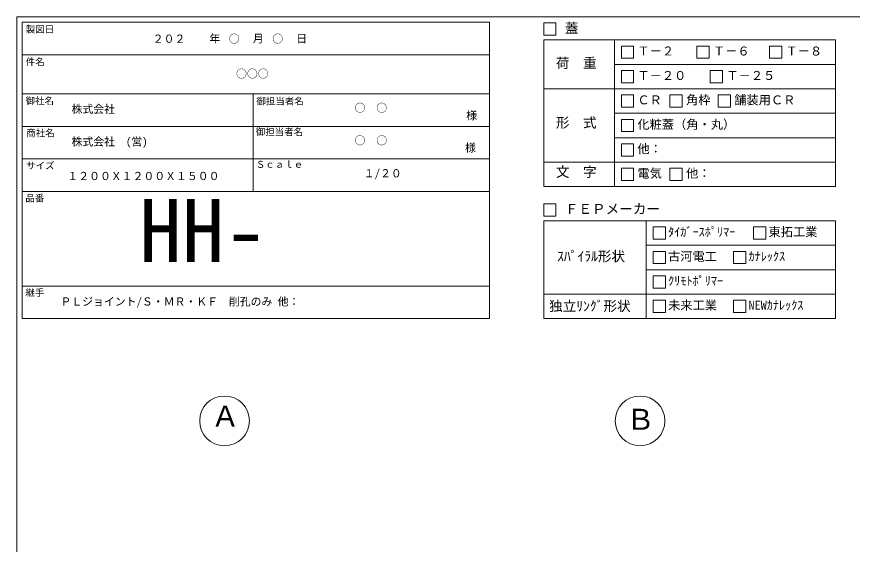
# Model space of a CAD drawing. Units: millimetres, scale not verified. Extents: x -6420 to 6420, y -3047 to 3047.
# Drawn here: x -1740 to 2362, y 456 to 3047 of the extents above; entities that cross this region are included whole.
import ezdxf
from ezdxf.enums import TextEntityAlignment as Align

# ---------------------------------------------------------------- set-up
doc = ezdxf.new("R2010")
doc.units = ezdxf.units.MM
doc.header["$LTSCALE"] = 20
for name, color, linetype, lineweight in [('0-2_waku', 7, 'Continuous', 18), ('0-3_gaikei', 7, 'Continuous', 18), ('0-D_文字１', 7, 'Continuous', 18), ('1-4_文字２', 7, 'Continuous', 5)]:
    doc.layers.add(name, color=color, linetype=linetype, lineweight=lineweight)
doc.styles.add('ＭＳ ゴシック', font='')
doc.styles.get('ＭＳ ゴシック').set_extended_font_data('MS Gothic')

msp = doc.modelspace()

# ---------------------------------------------------------------- linework, layer by layer
at = {"layer": '0-2_waku'}
for p, q in [((-1740.01, 3046.98), (-1740.01, -2653.02)), ((-1740.01, 3046.98), (6419.99, 3046.98)), ((-1713.34, 3020.31), (-1713.34, 1564.31)), ((-1713.34, 3020.31), (579.99, 3020.31)), ((-1713.34, 3020.31), (-1713.34, 1564.31)), ((-1713.34, 3020.31), (579.99, 3020.31)), ((-1713.34, 3020.31), (-1713.34, 1564.31)), ((579.99, 3020.31), (579.99, 1564.31)), ((846.66, 2932.61), (2279.99, 2932.61)), ((846.66, 2932.61), (846.66, 2212.61)), ((1194.21, 2932.61), (1194.21, 2212.61)), ((2279.99, 2932.61), (2279.99, 2212.61)), ((-1713.34, 2860.31), (579.99, 2860.31)), ((-1713.34, 2860.31), (579.99, 2860.31)), ((-1713.34, 2860.31), (579.99, 2860.31)), ((-1713.34, 2860.31), (579.99, 2860.31)), ((1194.21, 2812.61), (2279.99, 2812.61)), ((-1713.34, 2668.31), (579.99, 2668.31)), ((-1713.34, 2668.31), (579.99, 2668.31)), ((-580.01, 2668.31), (-580.01, 2188.31)), ((846.66, 2692.61), (2279.99, 2692.61)), ((1194.21, 2572.61), (2279.99, 2572.61)), ((-1713.34, 2508.31), (579.99, 2508.31)), ((1194.21, 2452.61), (2279.99, 2452.61)), ((-1713.34, 2348.31), (579.99, 2348.31)), ((846.66, 2332.61), (2279.99, 2332.61)), ((-1713.34, 2188.31), (579.99, 2188.31)), ((846.66, 2212.61), (2279.99, 2212.61)), ((846.66, 2044.31), (2279.99, 2044.31)), ((846.66, 2044.31), (846.66, 1564.31)), ((1350.41, 2044.31), (1350.41, 1564.31)), ((2279.99, 2044.31), (2279.99, 1564.31)), ((1350.41, 1924.31), (2279.99, 1924.31)), ((1350.41, 1804.31), (2279.99, 1804.31)), ((-1713.34, 1724.31), (579.99, 1724.31)), ((846.66, 1684.31), (2279.99, 1684.31)), ((-1713.34, 1564.31), (579.99, 1564.31)), ((846.66, 1564.31), (2279.99, 1564.31)), ((846.66, 1564.31), (2279.99, 1564.31))]:
    msp.add_line(p, q, dxfattribs=at)
at = {"layer": '0-3_gaikei'}
for centre in [(-720.01, 1062.31), (1319.99, 1062.31)]:
    msp.add_circle(centre, 121.88, dxfattribs=at)
at = {"layer": '0-D_文字１'}
for p, q in [((846.66, 3016.36), (846.66, 2956.36)), ((846.66, 2956.36), (906.66, 2956.36)), ((1227.95, 2902.61), (1287.95, 2902.61)), ((1227.95, 2902.61), (1227.95, 2842.61)), ((1227.95, 2902.61), (1227.95, 2842.61)), ((1227.95, 2902.61), (1287.95, 2902.61)), ((1227.95, 2902.61), (1227.95, 2842.61)), ((1227.95, 2902.61), (1287.95, 2902.61)), ((1287.95, 2902.61), (1287.95, 2842.61)), ((1287.95, 2902.61), (1287.95, 2842.61)), ((1287.95, 2902.61), (1287.95, 2842.61)), ((1598.73, 2902.61), (1658.73, 2902.61)), ((1598.73, 2902.61), (1598.73, 2842.61)), ((1658.73, 2902.61), (1658.73, 2842.61)), ((1955, 2902.61), (2015, 2902.61)), ((1955, 2902.61), (1955, 2842.61)), ((2015, 2902.61), (2015, 2842.61)), ((1227.95, 2842.61), (1287.95, 2842.61)), ((1227.95, 2842.61), (1287.95, 2842.61)), ((1227.95, 2842.61), (1287.95, 2842.61)), ((1598.73, 2842.61), (1658.73, 2842.61)), ((1955, 2842.61), (2015, 2842.61)), ((1227.95, 2782.61), (1287.95, 2782.61)), ((1227.95, 2782.61), (1227.95, 2722.61)), ((1287.95, 2782.61), (1287.95, 2722.61)), ((1664.59, 2782.61), (1724.59, 2782.61)), ((1664.59, 2782.61), (1664.59, 2722.61)), ((1724.59, 2782.61), (1724.59, 2722.61)), ((1227.95, 2722.61), (1287.95, 2722.61)), ((1664.59, 2722.61), (1724.59, 2722.61)), ((1227.95, 2662.61), (1287.95, 2662.61)), ((1227.95, 2662.61), (1227.95, 2602.61)), ((1227.95, 2662.61), (1227.95, 2602.61)), ((1287.95, 2662.61), (1287.95, 2602.61)), ((1287.95, 2662.61), (1287.95, 2602.61)), ((1466.61, 2662.61), (1526.61, 2662.61)), ((1466.61, 2662.61), (1466.61, 2602.61)), ((1526.61, 2662.61), (1526.61, 2602.61)), ((1703.29, 2662.61), (1763.29, 2662.61)), ((1703.29, 2662.61), (1703.29, 2602.61)), ((1763.29, 2662.61), (1763.29, 2602.61)), ((1227.95, 2602.61), (1287.95, 2602.61)), ((1227.95, 2602.61), (1287.95, 2602.61)), ((1466.61, 2602.61), (1526.61, 2602.61)), ((1703.29, 2602.61), (1763.29, 2602.61)), ((1227.95, 2542.61), (1227.95, 2482.61)), ((1287.95, 2542.61), (1287.95, 2482.61)), ((1227.95, 2482.61), (1287.95, 2482.61)), ((1227.95, 2422.61), (1287.95, 2422.61)), ((1227.95, 2422.61), (1227.95, 2362.61)), ((1227.95, 2422.61), (1227.95, 2362.61)), ((1287.95, 2422.61), (1287.95, 2362.61)), ((1287.95, 2422.61), (1287.95, 2362.61)), ((1227.95, 2362.61), (1287.95, 2362.61)), ((1227.95, 2362.61), (1287.95, 2362.61)), ((1227.95, 2302.61), (1227.95, 2242.61)), ((1466.61, 2302.61), (1466.61, 2242.61)), ((1227.95, 2242.61), (1287.95, 2242.61)), ((1466.61, 2242.61), (1526.61, 2242.61)), ((846.66, 2128.06), (846.66, 2068.06)), ((846.66, 2068.06), (906.66, 2068.06)), ((1384.15, 2014.31), (1384.15, 1954.31)), ((1876.93, 2014.31), (1936.93, 2014.31)), ((1876.93, 2014.31), (1876.93, 1954.31)), ((1876.93, 2014.31), (1936.93, 2014.31)), ((1876.93, 2014.31), (1876.93, 1954.31)), ((1876.93, 2014.31), (1936.93, 2014.31)), ((1876.93, 2014.31), (1876.93, 1954.31)), ((1936.93, 2014.31), (1936.93, 1954.31)), ((1936.93, 2014.31), (1936.93, 1954.31)), ((1936.93, 2014.31), (1936.93, 1954.31)), ((1384.15, 1954.31), (1444.15, 1954.31)), ((1876.93, 1954.31), (1936.93, 1954.31)), ((1876.93, 1954.31), (1936.93, 1954.31)), ((1876.93, 1954.31), (1936.93, 1954.31)), ((1384.15, 1894.31), (1444.15, 1894.31)), ((1384.15, 1894.31), (1384.15, 1834.31)), ((1444.15, 1894.31), (1444.15, 1834.31)), ((1778.69, 1894.31), (1778.69, 1834.31)), ((1384.15, 1834.31), (1444.15, 1834.31)), ((1778.69, 1834.31), (1838.69, 1834.31)), ((1384.15, 1774.31), (1384.15, 1714.31)), ((1384.15, 1714.31), (1444.15, 1714.31)), ((1384.15, 1654.31), (1444.15, 1654.31)), ((1384.15, 1654.31), (1384.15, 1594.31)), ((1444.15, 1654.31), (1444.15, 1594.31)), ((1778.69, 1654.31), (1838.69, 1654.31)), ((1778.69, 1654.31), (1778.69, 1594.31)), ((1838.69, 1654.31), (1838.69, 1594.31)), ((1384.15, 1594.31), (1444.15, 1594.31)), ((1778.69, 1594.31), (1838.69, 1594.31))]:
    msp.add_line(p, q, dxfattribs=at)
for points in [[(846.66, 3016.36), (906.66, 3016.36), (906.66, 2956.36)], [(846.66, 3016.36), (906.66, 3016.36), (906.66, 2956.36)], [(1227.95, 2662.61), (1287.95, 2662.61), (1287.95, 2602.61)], [(1227.95, 2662.61), (1227.95, 2602.61), (1287.95, 2602.61)], [(1227.95, 2542.61), (1287.95, 2542.61), (1287.95, 2482.61)], [(1227.95, 2422.61), (1287.95, 2422.61), (1287.95, 2362.61)], [(1227.95, 2422.61), (1227.95, 2362.61), (1287.95, 2362.61)], [(1227.95, 2302.61), (1287.95, 2302.61), (1287.95, 2242.61)], [(1466.61, 2302.61), (1526.61, 2302.61), (1526.61, 2242.61)], [(846.66, 2128.06), (906.66, 2128.06), (906.66, 2068.06)], [(1384.15, 2014.31), (1444.15, 2014.31), (1444.15, 1954.31)], [(1778.69, 1894.31), (1838.69, 1894.31), (1838.69, 1834.31)], [(1384.15, 1774.31), (1444.15, 1774.31), (1444.15, 1714.31)]]:
    msp.add_lwpolyline(points, dxfattribs=at)

# ---------------------------------------------------------------- texts
at = {"layer": '0-D_文字１', "style": 'ＭＳ ゴシック'}
for s, height, p in [('製図日', 33.24, (-1695.65, 2958.38)), ('蓋', 48.88, (950.77, 2952.47)), ('\u3000\u3000年\u3000\u3000\u3000月\u3000\u3000\u3000日', 39.1, (-900.93, 2908.24)), ('Ｔ－２', 43.99, (1306.8, 2843.26)), ('Ｔ－６', 43.99, (1677.58, 2843.26)), ('Ｔ－８', 43.99, (2033.86, 2843.26)), ('件名', 33.24, (-1695.65, 2798.38)), ('荷\u3000重', 48.88, (906.61, 2780.87)), ('Ｔ－２０', 43.99, (1306.8, 2723.26)), ('Ｔ－２５', 43.99, (1743.45, 2723.26)), ('角枠', 43.99, (1545.47, 2603.26)), ('舗装用ＣＲ', 43.99, (1782.14, 2603.26)), ('御社名', 33.24, (-1696.95, 2607.71)), ('御担当者名', 33.24, (-563.73, 2604.76)), ('御担当者名', 33.24, (-563.73, 2604.76)), ('ＣＲ', 43.99, (1306.8, 2603.26)), ('様', 39.1, (466.59, 2530.76)), ('形\u3000式', 48.88, (906.61, 2487.59)), ('化粧蓋（角・丸）', 43.99, (1306.8, 2483.26)), ('御担当者名', 33.24, (-566.68, 2455.02)), ('商社名', 33.24, (-1693.47, 2448.99)), ('様', 39.1, (460.6, 2372.2)), ('他：', 43.99, (1306.8, 2363.26)), ('Ｓｃａｌｅ', 33.24, (-566.68, 2295.02)), ('サイズ', 33.24, (-1693.47, 2288.99)), ('１/２０', 39.1, (-36.61, 2246.33)), ('文\u3000字', 48.88, (906.61, 2245.61)), ('電気', 43.99, (1306.8, 2243.26)), ('他：', 43.99, (1545.47, 2243.26)), ('１２００Ｘ１２００Ｘ１５００', 39.1, (-1491.23, 2232.97)), ('品番', 33.24, (-1697.47, 2129.46)), ('HH-', 307.9, (-1139.04, 1750.76)), ('ＦＥＰメーカー', 48.88, (950.77, 2064.17)), ('ﾀｲｶﾞｰｽﾎﾟﾘﾏｰ', 43.99, (1457.44, 1954.96)), ('東拓工業', 43.99, (1950.22, 1954.96)), ('ｽﾊﾟｲﾗﾙ形状', 48.88, (912.82, 1831.43)), ('古河電工', 43.99, (1457.44, 1834.96)), ('ｶﾅﾚｯｸｽ', 43.99, (1851.98, 1834.96)), ('ｸﾘﾓﾄﾎﾟﾘﾏｰ', 43.99, (1457.44, 1714.96)), ('継手', 33.24, (-1697.47, 1665.46)), ('ＰＬジョイント/Ｓ・ＭＲ・ＫＦ\u3000削孔のみ 他：', 39.1, (-1525.35, 1616.58)), ('独立ﾘﾝｸﾞ形状', 48.88, (873.44, 1586.79)), ('未来工業', 43.99, (1457.44, 1594.96)), ('NEWｶﾅﾚｯｸｽ', 43.99, (1851.98, 1594.96)), ('Ａ', 103.1, (-786.45, 1003.01)), ('Ｂ', 103.1, (1251.59, 987.23))]:
    msp.add_text(s, height=height, dxfattribs=at).set_placement(p, align=Align.BOTTOM_LEFT)
at = {"layer": '1-4_文字２', "style": 'ＭＳ ゴシック'}
for s, p in [('\u3000\u3000２０２\u3000\u3000\u3000\u3000○\u3000\u3000\u3000○', (-1178.9, 2907.2)), ('○○○', (-663.32, 2735.43)), ('株式会社', (-1470.68, 2561.76)), ('○\u3000○', (-81.63, 2567.6)), ('○\u3000○', (-81.63, 2407.6)), ('株式会社\u3000(営)', (-1470.68, 2401.76))]:
    msp.add_text(s, height=39.1, dxfattribs=at).set_placement(p, align=Align.BOTTOM_LEFT)

doc.saveas('drawing.dxf')
